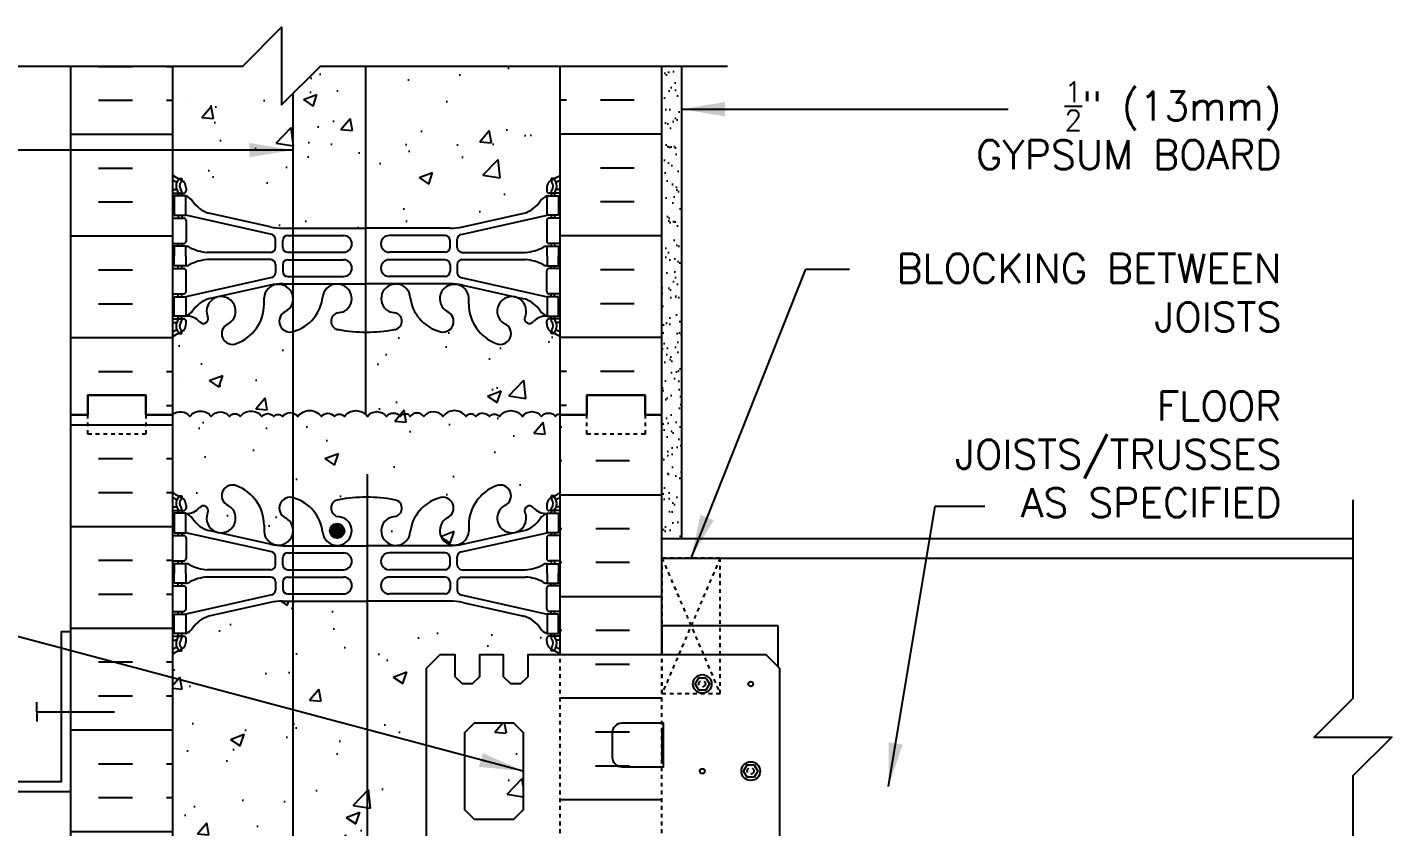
# Model space of a CAD drawing. Header units: inches. Extents: x 109 to 210, y 85 to 161.
# Drawn here: x 174.48 to 209.68, y 139.95 to 160.58 of the extents above; entities that cross this region are included whole.
import ezdxf

# ---------------------------------------------------------------- set-up
doc = ezdxf.new("R2010")
doc.units = ezdxf.units.IN
doc.header["$LTSCALE"] = 0.5
doc.header["$MEASUREMENT"] = 0
doc.linetypes.add('DASHED2', pattern=[0.375, 0.25, -0.125])
doc.linetypes.add('HIDDEN2', pattern=[0.1875, 0.125, -0.0625])
for name, color, linetype in [('HATCH', 12, 'Continuous'), ('line25', 2, 'Continuous'), ('LINE3', 3, 'Continuous'), ('LINE50', 5, 'Continuous'), ('LINE9', 9, 'Continuous'), ('TEXT', 4, 'Continuous'), ('Web_Edge', 9, 'Continuous')]:
    doc.layers.add(name, color=color, linetype=linetype)
doc.styles.add('DIM', font='romans.shx', dxfattribs={"width": 0.7})
doc.styles.add('ROMANS', font='romans.shx', dxfattribs={"height": 0.75})
doc.dimstyles.new('ext_12', dxfattribs={"dimscale": 12, "dimtxt": 0.09375, "dimasz": 0.09375, "dimexe": 0.09375, "dimexo": 0.0625, "dimgap": 0.0625, "dimtad": 1, "dimdec": 1, "dimzin": 3, "dimdsep": 46, "dimlunit": 4, "dimtxsty": 'DIM', "dimcen": 0.09, "dimdle": 0.09375, "dimclrt": 4, "dimadec": 0, "dimazin": 0, "dimtfac": 1, "dimtdec": 1, "dimtmove": 2, "dimatfit": 3, "dimfxl": 1, "dimfrac": 2, "dimtolj": 1, "dimtzin": 0, "dimarcsym": 0})
pattern_1 = [(50, (-7.367, 7.6397), (3.5863, -0.31376), [0.375, -4.125]), (355, (-7.367, 7.6397), (-0.693757, 3.76096), [0.3, -3.3]), (100.4514, (-7.068, 7.6136), (2.892547, 3.4472), [0.3187, -3.50571]), (46.1842, (-7.367, 8.6397), (5.336205, -0.827595), [0.5625, -6.1875]), (96.6356, (-6.9223, 8.5707), (4.67331, 4.87059), [0.47805, -5.25856]), (351.1842, (-7.367, 8.6397), (4.67331, 4.87059), [0.45, -4.95]), (21, (-6.867, 8.3897), (2.984535, -2.013094), [0.375, -4.125]), (326, (-6.867, 8.3897), (1.216577, 3.62575), [0.3, -3.3]), (71.4514, (-6.6183, 8.222), (4.201113, 1.612652), [0.3187, -3.50571]), (37.5, (-7.367, 7.6397), (0.060799, 1.664469), [0, -3.26, 0, -3.35, 0, -3.3125]), (7.5, (-7.367, 7.6397), (1.315348, 1.972059), [0, -1.91, 0, -3.185, 0, -1.2625]), (327.5, (-8.482, 7.6397), (2.669112, -0.112774), [0, -1.25, 0, -3.9, 0, -5.175]), (317.5, (-8.982, 7.6397), (2.91593, 0.500525), [0, -1.625, 0, -2.59, 0, -3.675])]

msp = doc.modelspace()

# ---------------------------------------------------------------- hatches: boundary and pattern name
at = {"layer": 'HATCH'}
h = msp.add_hatch(dxfattribs=at)
h.set_pattern_fill('AR-CONC', color=256, scale=0.5)
h.paths.add_polyline_path([(188.232, 159.584), (183.214, 159.584), (183.214, 155.396), (183.232, 155.396), (185.39, 155.396, 0.054974), (185.716, 155.432), (187.297, 155.785, 0.180914), (187.715, 156.096, -0.155529), (187.891, 156.23), (187.996, 156.23), (187.996, 156.3), (187.948, 156.3, -0.414214), (187.886, 156.362), (187.886, 156.43, -0.249069), (187.996, 156.637), (187.996, 156.679), (188.086, 156.679, 0.08841), (188.232, 156.776)])
h.paths.add_polyline_path([(183.214, 159.584), (182.044, 159.584), (181.333, 158.873), (181.333, 155.396), (183.214, 155.396)])
h.paths.add_polyline_path([(181.333, 158.873), (181.044, 158.584), (181.044, 160.584), (180.044, 159.584), (178.232, 159.584), (178.232, 156.776, 0.088416), (178.378, 156.679), (178.468, 156.679), (178.468, 156.637, -0.249069), (178.578, 156.43), (178.578, 156.362, -0.414214), (178.515, 156.3), (178.468, 156.3), (178.468, 156.23), (178.573, 156.23, -0.155529), (178.748, 156.096, 0.180914), (179.166, 155.785), (180.747, 155.432, 0.054974), (181.074, 155.396), (181.333, 155.396)])
h.paths.add_polyline_path([(181.333, 152.726, -0.939916), (181.152, 153.249, 0.218184), (181.333, 153.503), (181.333, 153.644, 0.876353), (180.591, 153.601), (180.591, 153.436, -0.311223), (179.882, 152.42, -1), (179.669, 152.931, 2.155404), (179.13, 153.126), (179.142, 153.104, -0.834375), (178.93, 152.979, 0.23174), (178.573, 153.13), (178.468, 153.13), (178.468, 153.06), (178.515, 153.06, -0.414214), (178.578, 152.997), (178.578, 152.93, -0.249069), (178.468, 152.723), (178.468, 152.681), (178.378, 152.681, 0.088416), (178.232, 152.584), (178.232, 150.584, -0.451271), (178.676, 150.534, -0.520567), (179.228, 150.534, -0.520567), (179.696, 150.534, -0.520567), (179.976, 150.534, -0.520567), (180.532, 150.534, -0.520567), (180.839, 150.534, -0.520567), (181.065, 150.534, -0.321926), (181.333, 150.628)])
h.paths.add_polyline_path([(183.214, 152.714, -0.046405), (182.518, 152.779, -0.843243), (182.484, 153.211, 0.055617), (182.663, 153.257, 1.661382), (182.102, 153.61, -0.30095), (181.366, 152.737, -0.030973), (181.333, 152.726), (181.333, 150.628, -0.17013), (181.464, 150.534, -0.520567), (182.069, 150.534, -0.520567), (182.407, 150.534, -0.520567), (182.663, 150.534, -0.464142), (183.214, 150.584)], flags=16)
h.paths.add_polyline_path([(188.232, 152.584, 0.08841), (188.086, 152.681), (187.996, 152.681), (187.996, 152.723, -0.249069), (187.886, 152.93), (187.886, 152.997, -0.414214), (187.948, 153.06), (187.996, 153.06), (187.996, 153.13), (187.891, 153.13, 0.231736), (187.533, 152.979, -0.8344), (187.322, 153.104), (187.333, 153.126, 2.155404), (186.795, 152.931, -1), (186.581, 152.42, -0.311223), (185.872, 153.436), (185.873, 153.601, 1.661382), (185.311, 153.249, -1), (185.098, 152.737, -0.30095), (184.362, 153.61, 1.661382), (183.801, 153.257, 0.055617), (183.98, 153.211, -0.843243), (183.946, 152.779, -0.047544), (183.232, 152.714, -0.047544), (182.518, 152.779, -0.843243), (182.484, 153.211, 0.055617), (182.663, 153.257, 1.661382), (182.102, 153.61, -0.30095), (181.366, 152.737, -0.030973), (181.333, 152.726), (181.333, 150.628), (181.333, 148.441, -0.030973), (181.366, 148.43, -0.30095), (182.102, 147.558, 1.661382), (182.663, 147.911, 0.055617), (182.484, 147.956, -0.843243), (182.518, 148.388, -0.047544), (183.232, 148.453, -0.047544), (183.946, 148.388, -0.843243), (183.98, 147.956, 0.055617), (183.801, 147.911, 1.661382), (184.362, 147.558, -0.30095), (185.098, 148.43, -1), (185.311, 147.919, 1.661382), (185.873, 147.566), (185.872, 147.731, -0.311223), (186.581, 148.747, -1), (186.795, 148.236, 2.155404), (187.333, 148.042), (187.322, 148.063, -0.834375), (187.533, 148.189, 0.23174), (187.891, 148.038), (187.996, 148.038), (187.996, 148.108), (187.948, 148.108, -0.414214), (187.886, 148.17), (187.886, 148.238, -0.249069), (187.996, 148.445), (187.996, 148.486), (188.086, 148.486, 0.08841), (188.232, 148.584), (188.232, 150.584)])
h.paths.add_polyline_path([(182.663, 147.586, -1), (182.288, 147.586, -1)], flags=16)
h.paths.add_polyline_path([(181.333, 150.628, 0.321926), (181.065, 150.534, 0.520567), (180.839, 150.534, 0.520567), (180.532, 150.534, 0.520567), (179.976, 150.534, 0.520567), (179.696, 150.534, 0.520567), (179.228, 150.534, 0.520567), (178.676, 150.534, 0.451271), (178.232, 150.584), (178.232, 148.584, 0.088416), (178.378, 148.486), (178.468, 148.486), (178.468, 148.445, -0.249069), (178.578, 148.238), (178.578, 148.17, -0.414214), (178.515, 148.108), (178.468, 148.108), (178.468, 148.038), (178.573, 148.038, 0.231736), (178.93, 148.189, -0.8344), (179.142, 148.063), (179.13, 148.042, 2.155404), (179.669, 148.236, -1), (179.882, 148.747, -0.311223), (180.591, 147.731), (180.591, 147.566, 0.876353), (181.333, 147.524), (181.333, 147.665, 0.218184), (181.152, 147.919, -0.939916), (181.333, 148.441)])
h.paths.add_polyline_path([(181.333, 145.772), (181.074, 145.772, 0.054974), (180.747, 145.736), (179.166, 145.383, 0.180914), (178.748, 145.072, -0.155529), (178.573, 144.938), (178.468, 144.938), (178.468, 144.868), (178.515, 144.868, -0.414214), (178.578, 144.805), (178.578, 144.738, -0.249069), (178.468, 144.531), (178.468, 144.489), (178.378, 144.489, 0.088416), (178.232, 144.391), (178.232, 138.776, 0.088416), (178.378, 138.679), (178.468, 138.679), (178.468, 138.637, -0.249069), (178.578, 138.43), (178.578, 138.362, -0.414214), (178.515, 138.3), (178.468, 138.3), (178.468, 138.23), (178.573, 138.23, -0.155529), (178.748, 138.096, 0.180914), (179.166, 137.785), (180.747, 137.432, 0.054974), (181.074, 137.396), (181.333, 137.396)])
h.paths.add_polyline_path([(183.249, 145.772), (183.232, 145.772), (181.333, 145.772), (181.333, 137.396), (183.249, 137.396)])
h.paths.add_polyline_path([(184.772, 144.03), (185.125, 144.384), (185.522, 144.384), (185.522, 143.821), (185.709, 143.634), (185.959, 143.634), (186.147, 143.821), (186.147, 144.384), (186.772, 144.384), (186.772, 143.821), (186.959, 143.634), (187.209, 143.634), (187.397, 143.821), (187.397, 144.384), (188.232, 144.384), (188.232, 144.391, 0.08841), (188.086, 144.489), (187.996, 144.489), (187.996, 144.531, -0.249069), (187.886, 144.738), (187.886, 144.805, -0.414214), (187.948, 144.868), (187.996, 144.868), (187.996, 144.938), (187.891, 144.938, -0.155529), (187.715, 145.072, 0.180914), (187.297, 145.383), (185.716, 145.736, 0.054974), (185.39, 145.772), (183.249, 145.772), (183.249, 137.396), (185.39, 137.396, 0.054974), (185.716, 137.432), (187.297, 137.785, 0.180914), (187.715, 138.096, -0.155529), (187.891, 138.23), (187.996, 138.23), (187.996, 138.3), (187.948, 138.3, -0.414214), (187.886, 138.362), (187.886, 138.384), (187.397, 138.384), (187.397, 138.946), (187.209, 139.134), (186.959, 139.134), (186.772, 138.946), (186.772, 138.384), (186.147, 138.384), (186.147, 138.946), (185.959, 139.134), (185.709, 139.134), (185.522, 138.946), (185.522, 138.384), (185.125, 138.384), (184.772, 138.737)])
h.paths.add_polyline_path([(181.333, 134.726, -0.939916), (181.152, 135.249, 0.218184), (181.333, 135.503), (181.333, 135.644, 0.876353), (180.591, 135.601), (180.591, 135.436, -0.311223), (179.882, 134.42, -1), (179.669, 134.931, 2.155404), (179.13, 135.126), (179.142, 135.104, -0.834375), (178.93, 134.979, 0.23174), (178.573, 135.13), (178.468, 135.13), (178.468, 135.06), (178.515, 135.06, -0.414214), (178.578, 134.997), (178.578, 134.93, -0.249069), (178.468, 134.723), (178.468, 134.681), (178.378, 134.681, 0.088416), (178.232, 134.584), (178.232, 132.584), (178.232, 130.584, 0.088416), (178.378, 130.486), (178.468, 130.486), (178.468, 130.445, -0.249069), (178.578, 130.238), (178.578, 130.17, -0.414214), (178.515, 130.108), (178.468, 130.108), (178.468, 130.038), (178.573, 130.038, 0.231736), (178.93, 130.189, -0.8344), (179.142, 130.063), (179.13, 130.042, 2.155404), (179.669, 130.236, -1), (179.882, 130.747, -0.311223), (180.591, 129.731), (180.591, 129.566, 0.876353), (181.333, 129.524), (181.333, 129.665, 0.218184), (181.152, 129.919, -0.939916), (181.333, 130.441)])
h.paths.add_polyline_path([(183.249, 134.714, -0.048684), (182.518, 134.779, -0.843243), (182.484, 135.211, 0.055617), (182.663, 135.257, 1.661382), (182.102, 135.61, -0.30095), (181.366, 134.737, -0.030973), (181.333, 134.726), (181.333, 130.441, -0.030973), (181.366, 130.43, -0.30095), (182.102, 129.558, 1.661382), (182.663, 129.911, 0.055617), (182.484, 129.956, -0.843243), (182.518, 130.388, -0.048684), (183.249, 130.453)])
h.paths.add_polyline_path([(188.232, 134.584, 0.08841), (188.086, 134.681), (187.996, 134.681), (187.996, 134.723, -0.249069), (187.886, 134.93), (187.886, 134.997, -0.414214), (187.948, 135.06), (187.996, 135.06), (187.996, 135.13), (187.891, 135.13, 0.231736), (187.533, 134.979, -0.8344), (187.322, 135.104), (187.333, 135.126, 2.155404), (186.795, 134.931, -1), (186.581, 134.42, -0.311223), (185.872, 135.436), (185.873, 135.601, 1.661382), (185.311, 135.249, -1), (185.098, 134.737, -0.30095), (184.362, 135.61, 1.661382), (183.801, 135.257, 0.055617), (183.98, 135.211, -0.843243), (183.946, 134.779, -0.046405), (183.249, 134.714), (183.249, 130.453, -0.046405), (183.946, 130.388, -0.843243), (183.98, 129.956, 0.055617), (183.801, 129.911, 1.661382), (184.362, 129.558, -0.30095), (185.098, 130.43, -1), (185.311, 129.919, 1.661382), (185.873, 129.566), (185.872, 129.731, -0.311223), (186.581, 130.747, -1), (186.795, 130.236, 2.155404), (187.333, 130.042), (187.322, 130.063, -0.834375), (187.533, 130.189, 0.23174), (187.891, 130.038), (187.996, 130.038), (187.996, 130.108), (187.948, 130.108, -0.414214), (187.886, 130.17), (187.886, 130.238, -0.249069), (187.996, 130.445), (187.996, 130.486), (188.086, 130.486, 0.08841), (188.232, 130.584), (188.232, 132.584)])
h.paths.add_polyline_path([(184.175, 129.586, -1), (183.8, 129.586, -1)], flags=16)
h.paths.add_polyline_path([(183.249, 127.772), (183.232, 127.772), (181.074, 127.772, 0.054974), (180.747, 127.736), (179.166, 127.383, 0.180914), (178.748, 127.072, -0.155529), (178.573, 126.938), (178.468, 126.938), (178.468, 126.868), (178.515, 126.868, -0.414214), (178.578, 126.805), (178.578, 126.738, -0.249069), (178.468, 126.531), (178.468, 126.489), (178.378, 126.489, 0.088416), (178.232, 126.391), (178.232, 123.584), (180.044, 123.584), (181.044, 124.584), (181.044, 122.584), (182.044, 123.584), (183.249, 123.584)])
h.paths.add_polyline_path([(188.232, 126.391, 0.08841), (188.086, 126.489), (187.996, 126.489), (187.996, 126.531, -0.249069), (187.886, 126.738), (187.886, 126.805, -0.414214), (187.948, 126.868), (187.996, 126.868), (187.996, 126.938), (187.891, 126.938, -0.155529), (187.715, 127.072, 0.180914), (187.297, 127.383), (185.716, 127.736, 0.054974), (185.39, 127.772), (183.249, 127.772), (183.249, 123.584), (188.232, 123.584)])
h = msp.add_hatch(dxfattribs=at)
h.set_pattern_fill('AR-CONC', color=256, scale=0.5, style=0)
h.set_pattern_definition(pattern_1)
h.paths.add_polyline_path([(183.214, 159.584), (182.044, 159.584), (181.333, 158.873), (181.333, 157.238, -0.17013), (181.464, 157.144, -0.520567), (182.069, 157.144, -0.520567), (182.407, 157.144, -0.520567), (182.663, 157.144, -0.464142), (183.214, 157.195)])
h = msp.add_hatch(dxfattribs=at)
h.set_pattern_fill('AR-SAND', color=256, scale=0.25, style=0)
h.set_pattern_definition([(37.5, (79.7706, 17.2635), (-0.0157483, 0.4817059), [0, -0.38, 0, -0.425, 0, -0.40625]), (7.5, (79.7706, 17.2635), (0.4424442, 0.7055365), [0, -0.205, 0, -0.3425, 0, -0.13125]), (327.5, (79.4631, 17.2635), (0.7785355, 0.0014148), [0, -0.125, 0, -0.45, 0, -0.5875]), (317.5, (79.4631, 17.2635), (0.7515317, 0.219419), [0, -0.0625, 0, -0.295, 0, -0.3375])])
h.paths.add_polyline_path([(191.357, 159.584), (190.857, 159.584), (190.857, 150.584), (190.857, 147.384), (191.357, 147.384)])
h = msp.add_hatch(dxfattribs=at)
h.set_pattern_fill('INSUL', color=256, scale=7, style=0)
h.set_pattern_definition([(0, (-2747.93, -264.4257), (0, 2.625), []), (0, (-2747.93, -263.5507), (0, 2.625), [0.875, -0.875]), (0, (-2747.93, -262.6757), (0, 2.625), [0.875, -0.875])])
h.paths.add_polyline_path([(175.607, 132.584), (176.044, 132.584), (176.044, 133.084), (177.544, 133.084), (177.544, 132.584), (178.232, 132.584), (178.232, 150.584), (177.544, 150.584), (177.544, 151.084), (176.044, 151.084), (176.044, 150.584), (175.607, 150.584)])
h = msp.add_hatch(dxfattribs=at)
h.set_pattern_fill('INSUL', color=256, scale=7, angle=180, style=0)
h.set_pattern_definition([(180, (79.7706, 17.2635), (-3e-16, -2.625), []), (180, (79.7706, 16.3885), (-3e-16, -2.625), [0.875, -0.875]), (180, (79.7706, 15.5135), (-3e-16, -2.625), [0.875, -0.875])])
h.paths.add_polyline_path([(188.227, 146.68), (187.927, 146.68), (187.927, 146.18), (188.227, 146.18)])
h.paths.add_polyline_path([(190.857, 150.584), (190.419, 150.584), (190.419, 150.084), (188.919, 150.084), (188.919, 150.584), (188.232, 150.584), (188.232, 144.384), (190.857, 144.384)])
h = msp.add_hatch(dxfattribs=at)
h.set_pattern_fill('AR-CONC', color=256, scale=0.5, style=0)
h.set_pattern_definition(pattern_1)
h.paths.add_polyline_path([(185.772, 142.384), (185.772, 140.384), (186.022, 140.134), (187.022, 140.134), (187.272, 140.384), (187.272, 142.384), (187.022, 142.634), (186.022, 142.634)], flags=17)
at = {"layer": 'LINE3'}
msp.add_hatch(color=256, dxfattribs=at).paths.add_polyline_path([(182.288, 147.586, 1), (182.663, 147.586, 1)])

# ---------------------------------------------------------------- linework, layer by layer
at = {"layer": 'HATCH'}
for p, q in [((176.32, 159.574), (177.195, 159.574)), ((178.07, 159.574), (178.232, 159.574)), ((188.393, 159.574), (188.232, 159.574)), ((190.143, 159.574), (189.268, 159.574)), ((176.32, 158.699), (177.195, 158.699)), ((178.07, 158.699), (178.232, 158.699)), ((178.576, 158.644), (178.576, 158.644)), ((188.393, 158.699), (188.232, 158.699)), ((190.143, 158.699), (189.268, 158.699)), ((175.607, 157.824), (178.232, 157.824)), ((190.857, 157.824), (188.232, 157.824)), ((176.32, 156.949), (177.195, 156.949)), ((190.143, 156.949), (189.268, 156.949)), ((176.32, 156.074), (177.195, 156.074)), ((190.143, 156.074), (189.268, 156.074)), ((175.607, 155.199), (178.232, 155.199)), ((190.857, 155.199), (188.232, 155.199)), ((176.32, 154.324), (177.195, 154.324)), ((190.143, 154.324), (189.268, 154.324)), ((176.32, 153.449), (177.195, 153.449)), ((190.143, 153.449), (189.268, 153.449)), ((175.607, 152.574), (178.232, 152.574)), ((190.857, 152.574), (188.232, 152.574)), ((176.32, 151.699), (177.195, 151.699)), ((178.07, 151.699), (178.232, 151.699)), ((178.366, 151.421), (178.366, 151.421)), ((188.393, 151.699), (188.232, 151.699)), ((190.143, 151.699), (189.268, 151.699)), ((178.07, 150.824), (178.232, 150.824)), ((188.393, 150.824), (188.232, 150.824)), ((190.021, 144.139), (189.146, 144.139)), ((190.857, 143.264), (188.232, 143.264)), ((190.021, 142.389), (189.146, 142.389)), ((190.021, 141.514), (189.146, 141.514)), ((190.857, 140.639), (188.232, 140.639))]:
    msp.add_line(p, q, dxfattribs=at)
for points in [[(178.232, 150.584, -0.451271), (178.676, 150.534, -0.520567), (179.228, 150.534, -0.520567), (179.696, 150.534, -0.520567), (179.976, 150.534, -0.520567), (180.532, 150.534, -0.520567), (180.839, 150.534, -0.520567), (181.065, 150.534, -0.520567), (181.464, 150.534, -0.520567), (182.069, 150.534, -0.520567), (182.407, 150.534, -0.520567), (182.663, 150.534, -0.520567), (183.257, 150.534, -0.520567), (183.749, 150.534, -0.520567), (184.107, 150.534, -0.483211), (184.232, 150.588)], [(186.232, 150.622, 0.252333), (186.057, 150.534, 0.520567), (185.801, 150.534, 0.520567), (185.206, 150.534, 0.520567), (184.715, 150.534, 0.520567), (184.356, 150.534, 0.483211), (184.232, 150.588)], [(186.232, 150.622, -0.252333), (186.407, 150.534, -0.520567), (186.663, 150.534, -0.520567), (187.257, 150.534, -0.520567), (187.749, 150.534, -0.520567), (188.107, 150.534, -0.483211), (188.232, 150.588)]]:
    msp.add_lwpolyline(points, format="xyb", dxfattribs=at)
at = {"layer": 'line25'}
for p, q in [((178.232, 159.584), (178.232, 150.584)), ((188.232, 150.584), (188.232, 159.584)), ((178.232, 150.584), (178.232, 132.584)), ((188.232, 144.384), (188.232, 150.584)), ((190.857, 146.884), (208.684, 146.884)), ((193.857, 145.134), (190.857, 145.134)), ((190.857, 145.134), (190.857, 144.384)), ((193.857, 144.07), (193.857, 145.134))]:
    msp.add_line(p, q, dxfattribs=at)
msp.add_lwpolyline([(193.897, 138.737), (193.897, 144.03), (193.543, 144.384), (187.397, 144.384), (187.397, 143.821), (187.209, 143.634), (186.959, 143.634), (186.772, 143.821), (186.772, 144.384), (186.147, 144.384), (186.147, 143.821), (185.959, 143.634), (185.709, 143.634), (185.522, 143.821), (185.522, 144.384), (185.125, 144.384), (184.772, 144.03), (184.772, 138.737)], dxfattribs=at)
msp.add_lwpolyline([(186.022, 140.134), (185.772, 140.384), (185.772, 142.384), (186.022, 142.634), (187.022, 142.634), (187.272, 142.384), (187.272, 140.384), (187.022, 140.134)], close=True, dxfattribs=at)
msp.add_lwpolyline([(189.572, 141.746, 0.414214), (189.822, 141.496), (190.897, 141.496), (190.897, 142.621), (189.822, 142.621, 0.414214), (189.572, 142.371)], format="xyb", close=True, dxfattribs=at)
at = {"layer": 'LINE3'}
for p, q in [((183.214, 150.584), (183.214, 159.584)), ((181.333, 158.873), (181.333, 125.844)), ((183.214, 158.051), (183.214, 158.051)), ((183.249, 149.045), (183.249, 123.587))]:
    msp.add_line(p, q, dxfattribs=at)
msp.add_circle((182.476, 147.586), 0.188, dxfattribs=at)
at = {"layer": 'LINE50'}
for p, q in [((175.607, 150.584), (175.607, 159.584)), ((190.857, 150.584), (190.857, 159.584)), ((175.607, 132.584), (175.607, 150.584)), ((190.857, 144.384), (190.857, 150.584))]:
    msp.add_line(p, q, dxfattribs=at)
for points in [[(178.232, 150.584), (177.544, 150.584), (177.544, 151.084), (176.044, 151.084), (176.044, 150.584), (175.607, 150.584)], [(175.607, 150.584), (176.044, 150.584), (176.044, 151.084), (177.544, 151.084), (177.544, 150.584), (178.232, 150.584)], [(188.232, 150.584), (188.919, 150.584), (188.919, 151.084), (190.419, 151.084), (190.419, 150.584), (190.857, 150.584)], [(190.857, 150.584), (190.419, 150.584), (190.419, 151.084), (188.919, 151.084), (188.919, 150.584), (188.232, 150.584)]]:
    msp.add_lwpolyline(points, dxfattribs=at)
at = {"layer": 'LINE9'}
for p, q in [((191.357, 159.584), (191.357, 147.384)), ((190.857, 147.384), (208.684, 147.384)), ((190.857, 142.496), (190.857, 141.621)), ((190.857, 142.496), (190.897, 142.496)), ((190.857, 141.621), (190.897, 141.621))]:
    msp.add_line(p, q, dxfattribs=at)
at = {"layer": 'LINE9', "linetype": 'HIDDEN2'}
for p, q in [((190.857, 146.884), (192.357, 143.384)), ((192.357, 146.884), (190.857, 143.384)), ((188.232, 138.384), (188.232, 144.365)), ((190.857, 138.384), (190.857, 144.384))]:
    msp.add_line(p, q, dxfattribs=at)
at = {"layer": 'LINE9', "linetype": 'Continuous'}
for q in [(174.732, 143.167), (176.732, 142.917), (174.732, 142.667)]:
    msp.add_line((174.732, 142.917), q, dxfattribs=at)
at = {"layer": 'LINE9'}
for points in [[(169.3, 159.584), (180.044, 159.584), (181.044, 160.584), (181.044, 158.584), (182.044, 159.584), (192.549, 159.584)], [(208.684, 148.384), (208.684, 143.259), (207.684, 142.259), (209.684, 142.259), (208.684, 141.259), (208.684, 136.134)]]:
    msp.add_lwpolyline(points, dxfattribs=at)
at = {"layer": 'LINE9', "linetype": 'DASHED2', "ltscale": 0.15}
for points in [[(177.544, 150.584), (177.544, 150.584), (177.544, 150.084), (176.044, 150.084), (176.044, 150.584), (176.044, 150.584)], [(177.544, 150.584), (177.544, 150.584), (177.544, 150.084), (176.044, 150.084), (176.044, 150.584), (176.044, 150.584)], [(190.419, 150.584), (190.419, 150.584), (190.419, 150.084), (188.919, 150.084), (188.919, 150.584), (188.919, 150.584)], [(190.419, 150.584), (190.419, 150.584), (190.419, 150.084), (188.919, 150.084), (188.919, 150.584), (188.919, 150.584)]]:
    msp.add_lwpolyline(points, dxfattribs=at)
at = {"layer": 'LINE9', "linetype": 'HIDDEN2'}
msp.add_lwpolyline([(190.857, 143.384), (192.357, 143.384), (192.357, 146.884), (190.857, 146.884)], close=True, dxfattribs=at)
at = {"layer": 'LINE9'}
for points in [[(175.607, 144.979), (175.357, 144.979), (175.357, 141.104), (172.607, 141.104), (172.607, 140.854), (175.607, 140.854)], [(191.989, 143.794), (192.082, 143.634), (191.989, 143.474), (191.805, 143.474), (191.712, 143.634), (191.805, 143.794)], [(193.239, 141.544), (193.332, 141.384), (193.239, 141.224), (193.055, 141.224), (192.962, 141.384), (193.055, 141.544)]]:
    msp.add_lwpolyline(points, close=True, dxfattribs=at)
for centre, radius in [((191.897, 143.634), 0.241), ((193.147, 143.634), 0.0625), ((193.147, 141.384), 0.241), ((191.897, 141.384), 0.0625)]:
    msp.add_circle(centre, radius, dxfattribs=at)
at = {"layer": 'LINE9', "linetype": 'DASHED2'}
for centre in [(191.892, 143.638), (193.142, 141.388)]:
    msp.add_circle(centre, 0.0843, dxfattribs=at)
at = {"layer": 'Web_Edge'}
for p, q in [((178.378, 156.679), (178.468, 156.679)), ((178.468, 156.679), (178.468, 156.637)), ((188.086, 156.679), (187.996, 156.679)), ((187.996, 156.679), (187.996, 156.637)), ((178.232, 156.4), (178.31, 156.4)), ((178.578, 156.43), (178.578, 156.362)), ((187.886, 156.43), (187.886, 156.362)), ((188.232, 156.4), (188.154, 156.4)), ((178.232, 156.3), (178.515, 156.3)), ((178.378, 156.3), (178.378, 156.23)), ((178.468, 156.3), (178.468, 156.23)), ((188.232, 156.3), (187.948, 156.3)), ((187.996, 156.3), (187.996, 156.23)), ((188.086, 156.3), (188.086, 156.23)), ((178.232, 155.66), (178.515, 155.66)), ((178.378, 155.73), (178.378, 155.66)), ((178.468, 155.73), (178.468, 155.66)), ((180.79, 155.233), (178.573, 155.73)), ((178.578, 155.597), (178.578, 155.062)), ((180.747, 155.432), (179.166, 155.785)), ((185.673, 155.233), (187.891, 155.73)), ((185.716, 155.432), (187.297, 155.785)), ((187.886, 155.597), (187.886, 155.062)), ((188.232, 155.66), (187.948, 155.66)), ((187.996, 155.73), (187.996, 155.66)), ((188.086, 155.73), (188.086, 155.66)), ((181.074, 155.396), (183.232, 155.396)), ((185.39, 155.396), (183.232, 155.396)), ((178.232, 155), (178.515, 155)), ((178.378, 155), (178.378, 154.93)), ((178.468, 155), (178.468, 154.93)), ((180.888, 154.899), (180.888, 155.111)), ((181.075, 154.9), (181.075, 155.084)), ((181.2, 155.209), (182.64, 155.209)), ((185.263, 155.209), (183.823, 155.209)), ((185.388, 154.9), (185.388, 155.084)), ((185.575, 154.899), (185.575, 155.111)), ((188.232, 155), (187.948, 155)), ((187.996, 155), (187.996, 154.93)), ((188.086, 155), (188.086, 154.93)), ((180.763, 154.774), (179.125, 154.774)), ((180.763, 154.586), (179.125, 154.586)), ((181.2, 154.775), (182.64, 154.775)), ((181.2, 154.585), (182.64, 154.585)), ((185.263, 154.775), (183.823, 154.775)), ((185.263, 154.585), (183.823, 154.585)), ((185.7, 154.774), (187.338, 154.774)), ((185.7, 154.586), (187.338, 154.586)), ((178.232, 154.36), (178.515, 154.36)), ((178.378, 154.36), (178.378, 154.43)), ((178.468, 154.36), (178.468, 154.43)), ((178.578, 153.762), (178.578, 154.297)), ((180.888, 154.461), (180.888, 154.249)), ((181.075, 154.46), (181.075, 154.276)), ((185.388, 154.46), (185.388, 154.276)), ((185.575, 154.461), (185.575, 154.249)), ((187.886, 153.762), (187.886, 154.297)), ((188.232, 154.36), (187.948, 154.36)), ((187.996, 154.36), (187.996, 154.43)), ((188.086, 154.36), (188.086, 154.43)), ((180.79, 154.127), (178.573, 153.63)), ((180.747, 153.928), (179.166, 153.575)), ((181.074, 153.964), (183.232, 153.964)), ((181.2, 154.151), (182.64, 154.151)), ((185.39, 153.964), (183.232, 153.964)), ((185.263, 154.151), (183.823, 154.151)), ((185.673, 154.127), (187.891, 153.63)), ((185.716, 153.928), (187.297, 153.575)), ((178.232, 153.7), (178.515, 153.7)), ((178.378, 153.63), (178.378, 153.7)), ((178.468, 153.63), (178.468, 153.7)), ((180.591, 153.436), (180.591, 153.601)), ((185.872, 153.436), (185.873, 153.601)), ((188.232, 153.7), (187.948, 153.7)), ((187.996, 153.63), (187.996, 153.7)), ((188.086, 153.63), (188.086, 153.7)), ((178.232, 153.06), (178.515, 153.06)), ((178.232, 152.96), (178.31, 152.96)), ((178.378, 153.06), (178.378, 153.13)), ((178.468, 153.06), (178.468, 153.13)), ((178.578, 152.93), (178.578, 152.997)), ((179.13, 153.126), (179.142, 153.104)), ((187.333, 153.126), (187.322, 153.104)), ((187.886, 152.93), (187.886, 152.997)), ((188.232, 153.06), (187.948, 153.06)), ((187.996, 153.06), (187.996, 153.13)), ((188.086, 153.06), (188.086, 153.13)), ((188.232, 152.96), (188.154, 152.96)), ((178.378, 152.681), (178.468, 152.681)), ((178.468, 152.681), (178.468, 152.723)), ((187.996, 152.681), (187.996, 152.723)), ((188.086, 152.681), (187.996, 152.681)), ((178.232, 148.208), (178.31, 148.208)), ((178.378, 148.486), (178.468, 148.486)), ((178.468, 148.486), (178.468, 148.445)), ((178.578, 148.238), (178.578, 148.17)), ((187.886, 148.238), (187.886, 148.17)), ((188.086, 148.486), (187.996, 148.486)), ((187.996, 148.486), (187.996, 148.445)), ((188.232, 148.208), (188.154, 148.208)), ((178.232, 148.108), (178.515, 148.108)), ((178.378, 148.108), (178.378, 148.038)), ((178.468, 148.108), (178.468, 148.038)), ((179.13, 148.042), (179.142, 148.063)), ((187.333, 148.042), (187.322, 148.063)), ((188.232, 148.108), (187.948, 148.108)), ((187.996, 148.108), (187.996, 148.038)), ((188.086, 148.108), (188.086, 148.038)), ((178.378, 147.538), (178.378, 147.468)), ((178.468, 147.538), (178.468, 147.468)), ((180.79, 147.041), (178.573, 147.538)), ((180.747, 147.239), (179.166, 147.592)), ((180.591, 147.731), (180.591, 147.566)), ((185.673, 147.041), (187.891, 147.538)), ((185.716, 147.239), (187.297, 147.592)), ((185.872, 147.731), (185.873, 147.566)), ((187.996, 147.538), (187.996, 147.468)), ((188.086, 147.538), (188.086, 147.468)), ((178.232, 147.468), (178.515, 147.468)), ((178.578, 147.405), (178.578, 146.87)), ((181.074, 147.203), (183.232, 147.203)), ((185.39, 147.203), (183.232, 147.203)), ((187.886, 147.405), (187.886, 146.87)), ((188.232, 147.468), (187.948, 147.468)), ((178.232, 146.808), (178.515, 146.808)), ((178.378, 146.808), (178.378, 146.738)), ((178.468, 146.808), (178.468, 146.738)), ((180.888, 146.707), (180.888, 146.919)), ((181.075, 146.708), (181.075, 146.892)), ((181.2, 147.017), (182.64, 147.017)), ((185.263, 147.017), (183.823, 147.017)), ((185.388, 146.708), (185.388, 146.892)), ((185.575, 146.707), (185.575, 146.919)), ((188.232, 146.808), (187.948, 146.808)), ((187.996, 146.808), (187.996, 146.738)), ((188.086, 146.808), (188.086, 146.738)), ((180.763, 146.582), (179.125, 146.582)), ((181.2, 146.583), (182.64, 146.583)), ((185.263, 146.583), (183.823, 146.583)), ((185.7, 146.582), (187.338, 146.582)), ((178.232, 146.168), (178.515, 146.168)), ((178.378, 146.168), (178.378, 146.238)), ((178.468, 146.168), (178.468, 146.238)), ((178.578, 145.57), (178.578, 146.105)), ((180.763, 146.394), (179.125, 146.394)), ((180.888, 146.269), (180.888, 146.056)), ((181.075, 146.268), (181.075, 146.084)), ((181.2, 146.393), (182.64, 146.393)), ((185.263, 146.393), (183.823, 146.393)), ((185.388, 146.268), (185.388, 146.084)), ((185.575, 146.269), (185.575, 146.056)), ((185.7, 146.394), (187.338, 146.394)), ((187.886, 145.57), (187.886, 146.105)), ((188.232, 146.168), (187.948, 146.168)), ((187.996, 146.168), (187.996, 146.238)), ((188.086, 146.168), (188.086, 146.238)), ((180.79, 145.934), (178.573, 145.438)), ((181.074, 145.772), (183.232, 145.772)), ((181.2, 145.959), (182.64, 145.959)), ((185.39, 145.772), (183.232, 145.772)), ((185.263, 145.959), (183.823, 145.959)), ((185.673, 145.934), (187.891, 145.438)), ((178.232, 145.508), (178.515, 145.508)), ((178.378, 145.438), (178.378, 145.508)), ((178.468, 145.438), (178.468, 145.508)), ((180.747, 145.736), (179.166, 145.383)), ((185.716, 145.736), (187.297, 145.383)), ((188.232, 145.508), (187.948, 145.508)), ((187.996, 145.438), (187.996, 145.508)), ((188.086, 145.438), (188.086, 145.508)), ((178.232, 144.868), (178.515, 144.868)), ((178.232, 144.768), (178.31, 144.768)), ((178.378, 144.868), (178.378, 144.938)), ((178.468, 144.868), (178.468, 144.938)), ((178.578, 144.738), (178.578, 144.805)), ((187.886, 144.738), (187.886, 144.805)), ((188.232, 144.868), (187.948, 144.868)), ((187.996, 144.868), (187.996, 144.938)), ((188.086, 144.868), (188.086, 144.938)), ((188.232, 144.768), (188.154, 144.768)), ((178.378, 144.489), (178.468, 144.489)), ((178.468, 144.489), (178.468, 144.531)), ((187.996, 144.489), (187.996, 144.531)), ((188.086, 144.489), (187.996, 144.489))]:
    msp.add_line(p, q, dxfattribs=at)
for points in [[(178.273, 155.73), (178.573, 155.73), (178.573, 156.23), (178.273, 156.23)], [(188.191, 155.73), (187.891, 155.73), (187.891, 156.23), (188.191, 156.23)], [(178.273, 153.63), (178.573, 153.63), (178.573, 153.13), (178.273, 153.13)], [(188.191, 153.63), (187.891, 153.63), (187.891, 153.13), (188.191, 153.13)], [(178.273, 147.538), (178.573, 147.538), (178.573, 148.038), (178.273, 148.038)], [(188.191, 147.538), (187.891, 147.538), (187.891, 148.038), (188.191, 148.038)], [(178.273, 145.438), (178.573, 145.438), (178.573, 144.938), (178.273, 144.938)], [(188.191, 145.438), (187.891, 145.438), (187.891, 144.938), (188.191, 144.938)]]:
    msp.add_lwpolyline(points, close=True, dxfattribs=at)
for points in [[(178.573, 154.68), (178.573, 154.93), (178.273, 154.93), (178.273, 154.68)], [(187.891, 154.68), (187.891, 154.93), (188.191, 154.93), (188.191, 154.68)], [(178.573, 154.68), (178.573, 154.43), (178.273, 154.43), (178.273, 154.68)], [(187.891, 154.68), (187.891, 154.43), (188.191, 154.43), (188.191, 154.68)], [(178.573, 146.488), (178.573, 146.738), (178.273, 146.738), (178.273, 146.488)], [(178.573, 146.488), (178.573, 146.238), (178.273, 146.238), (178.273, 146.488)], [(187.891, 146.488), (187.891, 146.738), (188.191, 146.738), (188.191, 146.488)], [(187.891, 146.488), (187.891, 146.238), (188.191, 146.238), (188.191, 146.488)]]:
    msp.add_lwpolyline(points, dxfattribs=at)
for centre, radius, start, end in [((178.578, 157.137), 0.5, 226.2109, 250.5288), ((178.414, 156.615), 0.045, 321.448, 139.1879), ((178.328, 156.43), 0.25, 0, 70.5288), ((188.136, 156.43), 0.25, 109.4712, 180), ((188.05, 156.615), 0.045, 40.8121, 218.552), ((187.886, 157.137), 0.5, 289.4712, 313.7878), ((178.578, 157.137), 0.6, 234.7832, 245.0748), ((178.31, 156.42), 0.0196, 269.4032, 15.4901), ((178.571, 156.485), 0.25, 140.1145, 222.4609), ((178.316, 156.574), 0.021, 343.464, 63.9957), ((178.42, 156.346), 0.045, 222.4609, 42.4609), ((178.571, 156.485), 0.16, 140.0001, 222.4609), ((178.515, 156.362), 0.0625, 270, 0), ((187.948, 156.362), 0.0625, 180, 270), ((188.043, 156.346), 0.045, 137.5391, 317.5391), ((187.892, 156.485), 0.16, 317.5391, 39.9999), ((187.892, 156.485), 0.25, 317.5391, 39.8855), ((188.148, 156.574), 0.021, 116.0043, 196.536), ((188.154, 156.42), 0.0196, 164.5099, 270.5968), ((187.886, 157.137), 0.6, 294.9252, 305.2158), ((178.45, 155.887), 0.364, 34.9775, 70.3387), ((179.373, 156.499), 0.743, 212.7919, 253.8107), ((187.09, 156.499), 0.743, 286.1893, 327.2081), ((188.013, 155.887), 0.364, 109.6613, 145.0225), ((178.515, 155.597), 0.0625, 0, 90), ((187.948, 155.597), 0.0625, 90, 180), ((181.074, 156.896), 1.5, 257.4135, 270), ((185.39, 156.896), 1.5, 270, 282.5865), ((178.515, 155.062), 0.0625, 270, 0), ((178.569, 154.711), 0.219, 60.4937, 88.92), ((179.214, 155.941), 1.17, 242.6365, 265.6505), ((180.763, 154.899), 0.125, 270, 0), ((180.763, 155.111), 0.125, 0, 77.3767), ((181.2, 155.084), 0.125, 90, 180), ((181.2, 154.9), 0.125, 180, 270), ((182.64, 154.992), 0.217, 270, 90), ((183.823, 154.992), 0.217, 90, 270), ((185.263, 155.084), 0.125, 0, 90), ((185.263, 154.9), 0.125, 270, 360), ((185.7, 155.111), 0.125, 102.6233, 180), ((185.7, 154.899), 0.125, 180, 270), ((187.249, 155.941), 1.17, 274.3495, 297.3635), ((187.895, 154.711), 0.219, 91.08, 119.5063), ((187.948, 155.062), 0.0625, 180, 270), ((179.214, 153.419), 1.17, 94.3495, 117.3635), ((180.763, 154.461), 0.125, 0, 90), ((181.2, 154.46), 0.125, 90, 180), ((182.64, 154.368), 0.217, 270, 90), ((183.823, 154.368), 0.217, 90, 270), ((185.263, 154.46), 0.125, 0, 90), ((185.7, 154.461), 0.125, 90, 180), ((187.249, 153.419), 1.17, 62.6365, 85.6505), ((178.515, 154.297), 0.0625, 0, 90), ((178.569, 154.649), 0.219, 271.08, 299.5063), ((180.763, 154.249), 0.125, 282.6233, 0), ((181.2, 154.276), 0.125, 180, 270), ((185.263, 154.276), 0.125, 270, 0), ((185.7, 154.249), 0.125, 180, 257.3767), ((187.895, 154.649), 0.219, 240.4937, 268.92), ((187.948, 154.297), 0.0625, 90, 180), ((180.965, 153.574), 0.375, 299.9315, 175.7552), ((181.074, 152.464), 1.5, 90, 102.5865), ((182.476, 153.582), 0.375, 299.9315, 175.7552), ((183.988, 153.582), 0.375, 4.2448, 240.0685), ((185.499, 153.574), 0.375, 4.2448, 240.0685), ((185.39, 152.464), 1.5, 77.4135, 90), ((178.515, 153.762), 0.0625, 270, 0), ((179.373, 152.861), 0.743, 106.1893, 147.2081), ((179.482, 153.256), 0.375, 299.9315, 200.3757), ((181.075, 153.73), 1.034, 286.3365, 353.3331), ((185.389, 153.73), 1.034, 186.6669, 253.6635), ((186.982, 153.256), 0.375, 339.6243, 240.0685), ((187.09, 152.861), 0.743, 32.7919, 73.8107), ((187.948, 153.762), 0.0625, 180, 270), ((178.45, 153.473), 0.364, 289.6613, 325.0225), ((179.5, 153.443), 1.092, 290.5175, 359.6668), ((181.259, 152.993), 0.277, 112.68, 292.68), ((182.538, 152.998), 0.22, 104.2604, 264.8165), ((182.369, 154.038), 0.834, 277.8937, 290.6271), ((184.094, 154.038), 0.834, 249.3729, 262.1063), ((183.926, 152.998), 0.22, 275.1835, 75.7396), ((185.205, 152.993), 0.277, 247.32, 67.32), ((186.964, 153.443), 1.092, 180.3332, 249.4825), ((188.013, 153.473), 0.364, 214.9775, 250.3387), ((178.31, 152.94), 0.0196, 344.5099, 90.5968), ((178.571, 152.875), 0.25, 137.5391, 219.8855), ((178.316, 152.786), 0.021, 296.0043, 16.536), ((178.42, 153.014), 0.045, 317.5391, 137.5391), ((178.571, 152.875), 0.16, 137.5391, 219.9999), ((178.328, 152.93), 0.25, 289.4712, 360), ((178.515, 152.997), 0.0625, 360, 90), ((178.597, 152.689), 0.441, 41.0127, 93.2024), ((179.025, 153.061), 0.125, 221.0127, 20.3757), ((179.776, 152.676), 0.277, 112.68, 292.68), ((186.688, 152.676), 0.277, 247.32, 67.32), ((187.439, 153.061), 0.125, 159.6243, 318.9873), ((187.866, 152.689), 0.441, 86.7976, 138.9873), ((187.948, 152.997), 0.0625, 90, 180), ((188.136, 152.93), 0.25, 180, 250.5288), ((188.043, 153.014), 0.045, 42.4609, 222.4609), ((187.892, 152.875), 0.16, 320.0001, 42.4609), ((187.892, 152.875), 0.25, 320.1145, 42.4609), ((188.148, 152.786), 0.021, 163.464, 243.9957), ((188.154, 152.94), 0.0196, 89.4032, 195.4901), ((178.578, 152.223), 0.6, 114.9252, 125.2168), ((178.578, 152.223), 0.5, 109.4712, 133.7891), ((178.414, 152.745), 0.045, 220.8121, 38.552), ((183.214, 156.492), 3.777, 259.3725, 270.2606), ((183.249, 156.492), 3.777, 269.7394, 280.6275), ((188.05, 152.745), 0.045, 141.448, 319.1879), ((187.886, 152.223), 0.5, 46.2122, 70.5288), ((187.886, 152.223), 0.6, 54.7832, 65.0748), ((178.578, 148.945), 0.5, 226.2109, 250.5288), ((179.776, 148.492), 0.277, 67.32, 247.32), ((179.5, 147.725), 1.092, 0.3332, 69.4825), ((186.964, 147.725), 1.092, 110.5175, 179.6668), ((186.688, 148.492), 0.277, 292.68, 112.68), ((187.886, 148.945), 0.5, 289.4712, 313.7878), ((178.578, 148.945), 0.6, 234.7832, 245.0748), ((178.31, 148.227), 0.0196, 269.4032, 15.4901), ((178.571, 148.292), 0.25, 140.1145, 222.4609), ((178.316, 148.382), 0.021, 343.464, 63.9957), ((178.414, 148.423), 0.045, 321.448, 139.1879), ((178.328, 148.238), 0.25, 0, 70.5288), ((178.571, 148.292), 0.16, 140.0001, 222.4609), ((179.025, 148.107), 0.125, 339.6243, 138.9873), ((179.482, 147.911), 0.375, 159.6243, 60.0685), ((181.259, 148.175), 0.277, 67.32, 247.32), ((181.075, 147.438), 1.034, 6.6669, 73.6635), ((182.538, 148.169), 0.22, 95.1835, 255.7396), ((183.214, 144.676), 3.777, 89.7394, 100.6275), ((183.249, 144.676), 3.777, 79.3725, 90.2606), ((183.926, 148.169), 0.22, 284.2604, 84.8165), ((185.389, 147.438), 1.034, 106.3365, 173.3331), ((185.205, 148.175), 0.277, 292.68, 112.68), ((186.982, 147.911), 0.375, 119.9315, 20.3757), ((187.439, 148.107), 0.125, 41.0127, 200.3757), ((188.136, 148.238), 0.25, 109.4712, 180), ((188.05, 148.423), 0.045, 40.8121, 218.552), ((187.892, 148.292), 0.16, 317.5391, 39.9999), ((187.892, 148.292), 0.25, 317.5391, 39.8855), ((188.148, 148.382), 0.021, 116.0043, 196.536), ((188.154, 148.227), 0.0196, 164.5099, 270.5968), ((187.886, 148.945), 0.6, 294.9252, 305.2168), ((178.42, 148.154), 0.045, 222.4609, 42.4609), ((178.515, 148.17), 0.0625, 270, 0), ((178.597, 148.478), 0.441, 266.7976, 318.9873), ((178.45, 147.695), 0.364, 34.9775, 70.3387), ((179.373, 148.306), 0.743, 212.7919, 253.8107), ((180.965, 147.594), 0.375, 184.2448, 60.0685), ((182.476, 147.586), 0.375, 184.2448, 60.0685), ((182.369, 147.13), 0.834, 69.3729, 82.1063), ((183.988, 147.586), 0.375, 119.9315, 355.7552), ((184.094, 147.13), 0.834, 97.8937, 110.6271), ((185.499, 147.594), 0.375, 119.9315, 355.7552), ((187.09, 148.306), 0.743, 286.1893, 327.2081), ((187.866, 148.478), 0.441, 221.0127, 273.2024), ((188.013, 147.695), 0.364, 109.6613, 145.0225), ((187.948, 148.17), 0.0625, 180, 270), ((188.043, 148.154), 0.045, 137.5391, 317.5391), ((178.515, 147.405), 0.0625, 0, 90), ((181.074, 148.703), 1.5, 257.4135, 270), ((185.39, 148.703), 1.5, 270, 282.5865), ((187.948, 147.405), 0.0625, 90, 180), ((178.515, 146.87), 0.0625, 270, 0), ((180.763, 146.919), 0.125, 0, 77.3767), ((181.2, 146.892), 0.125, 90, 180), ((182.64, 146.8), 0.217, 270, 90), ((183.823, 146.8), 0.217, 90, 270), ((185.263, 146.892), 0.125, 0, 90), ((185.7, 146.919), 0.125, 102.6233, 180), ((187.948, 146.87), 0.0625, 180, 270), ((178.569, 146.519), 0.219, 60.4937, 88.92), ((179.214, 147.749), 1.17, 242.6365, 265.6505), ((180.763, 146.707), 0.125, 270, 0), ((181.2, 146.708), 0.125, 180, 270), ((185.263, 146.708), 0.125, 270, 360), ((185.7, 146.707), 0.125, 180, 270), ((187.249, 147.749), 1.17, 274.3495, 297.3635), ((187.895, 146.519), 0.219, 91.08, 119.5063), ((178.515, 146.105), 0.0625, 0, 90), ((178.569, 146.456), 0.219, 271.08, 299.5063), ((179.214, 145.227), 1.17, 94.3495, 117.3635), ((180.763, 146.269), 0.125, 0, 90), ((181.2, 146.268), 0.125, 90, 180), ((182.64, 146.176), 0.217, 270, 90), ((183.823, 146.176), 0.217, 90, 270), ((185.263, 146.268), 0.125, 0, 90), ((185.7, 146.269), 0.125, 90, 180), ((187.249, 145.227), 1.17, 62.6365, 85.6505), ((187.895, 146.456), 0.219, 240.4937, 268.92), ((187.948, 146.105), 0.0625, 90, 180), ((181.074, 144.272), 1.5, 90, 102.5865), ((180.763, 146.056), 0.125, 282.6233, 0), ((181.2, 146.084), 0.125, 180, 270), ((185.263, 146.084), 0.125, 270, 0), ((185.39, 144.272), 1.5, 77.4135, 90), ((185.7, 146.056), 0.125, 180, 257.3767), ((178.515, 145.57), 0.0625, 270, 0), ((187.948, 145.57), 0.0625, 180, 270), ((178.45, 145.28), 0.364, 289.6613, 325.0225), ((179.373, 144.669), 0.743, 106.1893, 147.2081), ((187.09, 144.669), 0.743, 32.7919, 73.8107), ((188.013, 145.28), 0.364, 214.9775, 250.3387), ((178.31, 144.748), 0.0196, 344.5099, 90.5968), ((178.571, 144.683), 0.25, 137.5391, 219.8855), ((178.42, 144.821), 0.045, 317.5391, 137.5391), ((178.571, 144.683), 0.16, 137.5391, 219.9999), ((178.328, 144.738), 0.25, 289.4712, 360), ((178.515, 144.805), 0.0625, 360, 90), ((187.948, 144.805), 0.0625, 90, 180), ((188.136, 144.738), 0.25, 180, 250.5288), ((188.043, 144.821), 0.045, 42.4609, 222.4609), ((187.892, 144.683), 0.16, 320.0001, 42.4609), ((187.892, 144.683), 0.25, 320.1145, 42.4609), ((188.154, 144.748), 0.0196, 89.4032, 195.4901), ((178.578, 144.031), 0.6, 114.9252, 125.2168), ((178.578, 144.031), 0.5, 109.4712, 133.7891), ((178.316, 144.594), 0.021, 296.0043, 16.536), ((178.414, 144.552), 0.045, 220.8121, 38.552), ((188.05, 144.552), 0.045, 141.448, 319.1879), ((187.886, 144.031), 0.5, 46.2122, 70.5288), ((188.148, 144.594), 0.021, 163.464, 243.9957), ((187.886, 144.031), 0.6, 54.7842, 65.0748)]:
    msp.add_arc(centre, radius, start, end, dxfattribs=at)
for points in [[(181.075, 154.905), (181.075, 155.079)], [(185.388, 154.905), (185.388, 155.079)], [(181.075, 154.455), (181.075, 154.281)], [(185.388, 154.455), (185.388, 154.281)], [(181.075, 146.713), (181.075, 146.887)], [(185.388, 146.713), (185.388, 146.887)], [(181.075, 146.263), (181.075, 146.089)], [(185.388, 146.263), (185.388, 146.089)]]:
    msp.add_open_spline(points, degree=1, dxfattribs=at)

# ---------------------------------------------------------------- texts
at = {"layer": 'TEXT', "char_height": 0.75, "attachment_point": 6, "style": 'ROMANS'}
for s, insert, width in [('\\A1;{\\H0.7x;\\S1/2;}" (13mm) GYPSUM BOARD', (206.839, 158.049), 9.12398), ('BLOCKING BETWEEN JOISTS', (206.839, 153.734), 11.52812), ('FLOOR JOISTS/TRUSSES AS SPECIFIED', (206.839, 149.561), 9.12398)]:
    msp.add_mtext(s, dxfattribs=dict(at, insert=insert, width=width))

# ---------------------------------------------------------------- leaders
at = {"layer": 'TEXT'}
for points, override in [([(191.357, 158.47), (199.79, 158.47)], {"dimgap": 0.0625, "dimtad": 0}), ([(181.333, 157.413), (167.231, 157.413)], {"dimgap": 0.0625, "dimtad": 0}), ([(191.607, 146.884), (194.57, 154.338), (195.691, 154.338)], {"dimtad": 0}), ([(196.701, 140.989), (197.902, 148.227), (199.185, 148.227)], {"dimtad": 0}), ([(187.272, 141.384), (166.956, 146.791), (164.018, 146.791)], {"dimtad": 0})]:
    msp.add_leader(points, dimstyle='ext_12', override=override, dxfattribs=at)

doc.saveas('drawing.dxf')
